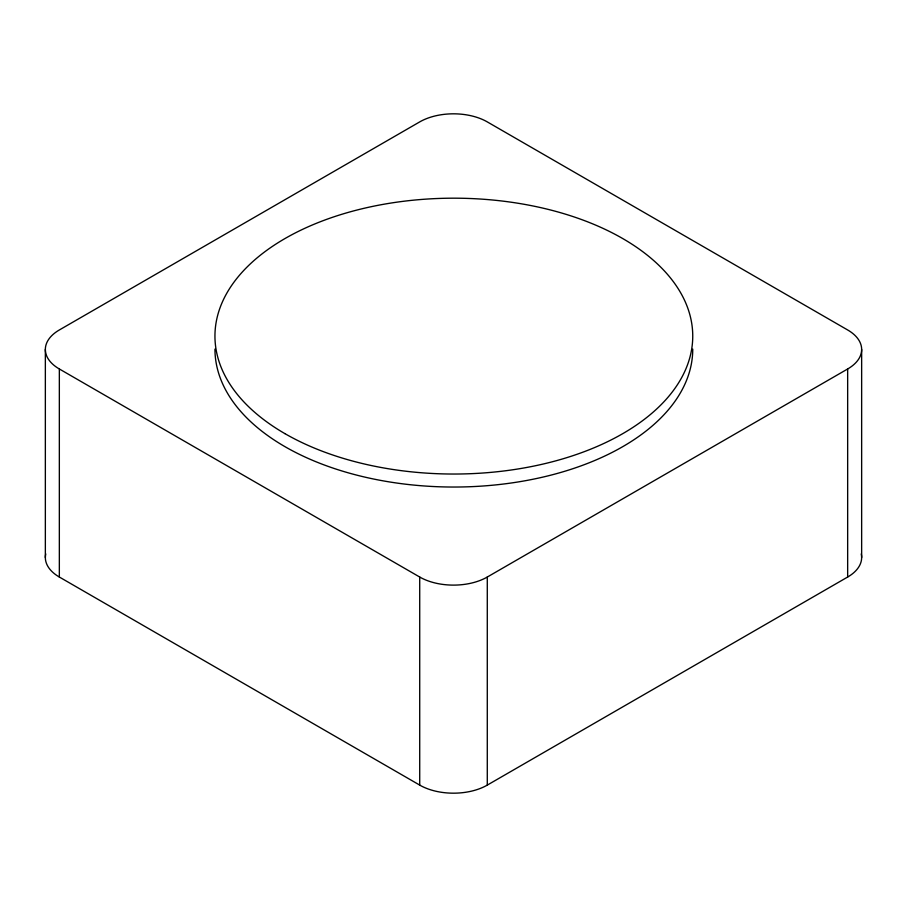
<?xml version="1.0" encoding="UTF-8"?>
<svg xmlns="http://www.w3.org/2000/svg" width="907" height="907" viewBox="0 0 907 907"><rect width="100%" height="100%" fill="white"/><g stroke="black" fill="none" stroke-linecap="round" stroke-linejoin="round"><path stroke-width="1.36" d="M59.34 368.979L419.714 577.033A47.776 27.584 0 0 0 487.286 577.033L847.66 368.979A47.776 27.584 0 0 0 847.66 329.967L487.286 121.901A47.776 27.584 0 0 0 419.714 121.901L59.34 329.967A47.776 27.584 0 0 0 59.34 368.979L59.34 577.033L419.714 785.099A47.776 27.584 0 0 0 487.286 785.099L847.66 577.033A47.776 27.584 0 0 0 861.242 553.928M861.65 349.467L861.65 557.533M847.66 368.979L847.66 577.033M487.286 577.033L487.286 785.099M419.714 577.033L419.714 785.099M45.35 349.467L45.35 557.533M59.34 577.033A47.776 27.584 0 0 1 45.758 553.928M692.744 349.104A238.892 137.921 0 0 1 453.851 487.036A238.892 137.921 0 0 1 214.959 349.104M284.923 433.637A238.892 137.921 0 0 0 684.604 371.802A238.892 137.921 0 0 0 392.017 202.885A238.892 137.921 0 0 0 284.923 433.637"/></g></svg>
